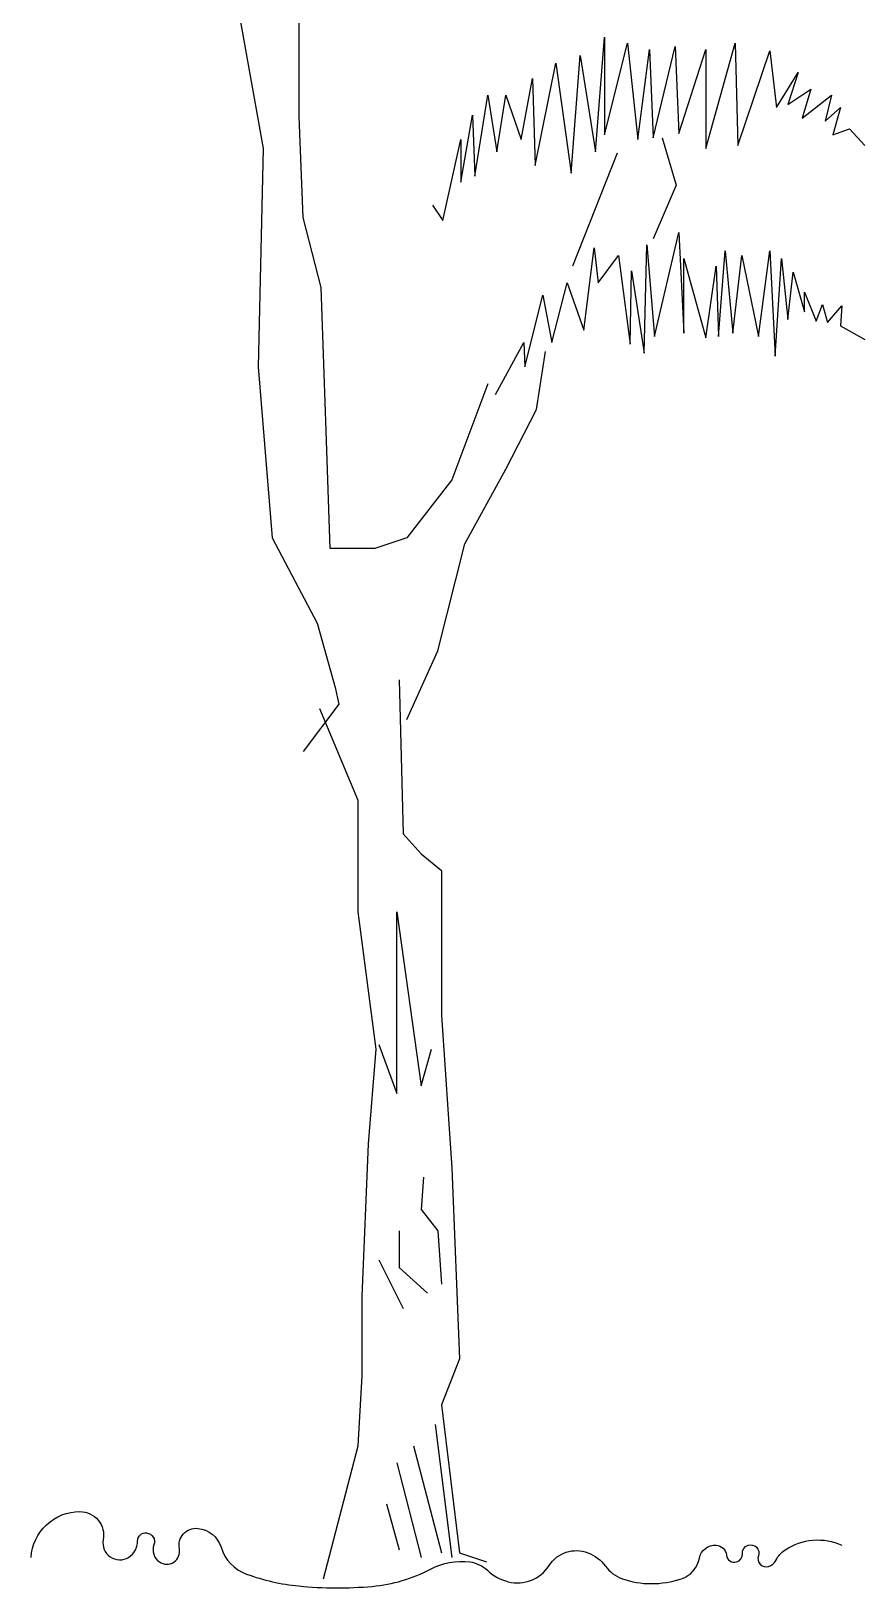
# Model space of a CAD drawing. Extents: x -3 to 3.8, y -0.02 to 9.14.
# Drawn here: x -0.926 to 1.116, y -0.023 to 3.792 of the extents above; entities that cross this region are included whole.
import ezdxf

# ---------------------------------------------------------------- set-up
doc = ezdxf.new("R2010")
doc.units = 0
doc.header["$LTSCALE"] = 100
doc.header["$MEASUREMENT"] = 0
doc.layers.add('P-ARVORE', color=2, linetype='CONTINUOUS')

msp = doc.modelspace()

# ---------------------------------------------------------------- linework, layer by layer
at = {"layer": 'P-ARVORE', "linetype": 'CONTINUOUS'}
for points in [[(0.192, 2.9278), (0.104, 2.6922), (-0.0059, 2.55), (-0.0845, 2.5239), (-0.1944, 2.5239), (-0.2039, 2.8119), (-0.2164, 3.1635), (-0.2604, 3.3355), (-0.2698, 3.5824), (-0.2698, 4.0275), (-0.2478, 4.2258), (-0.2918, 4.6821), (-0.3138, 4.9963), (-0.2384, 5.1684), (-0.1379, 5.5985)], [(-0.6437, 5.404), (-0.5777, 5.232), (-0.5903, 5.1684), (-0.4803, 4.9178), (-0.4583, 4.6559), (-0.4238, 4.5923), (-0.4238, 3.8704), (-0.3578, 3.5039), (-0.3704, 2.969), (-0.3358, 2.55), (-0.2259, 2.3406), (-0.1819, 2.1835), (-0.1724, 2.1423), (-0.2604, 2.0264)], [(0.0569, 3.3655), (0.0821, 3.3281), (0.126, 3.5263), (0.126, 3.4216), (0.1543, 3.5862), (0.1606, 3.4365), (0.192, 3.6348), (0.214, 3.4964), (0.236, 3.6348), (0.2737, 3.5263), (0.302, 3.6759), (0.3083, 3.4627), (0.3585, 3.7133), (0.3962, 3.444), (0.4182, 3.732), (0.4559, 3.4964), (0.4779, 3.7769), (0.4779, 3.5375), (0.5345, 3.762), (0.5596, 3.5263), (0.5879, 3.747), (0.5973, 3.5301), (0.6507, 3.7545), (0.6602, 3.5413), (0.7261, 3.747), (0.7261, 3.5039), (0.7984, 3.762), (0.8047, 3.5113), (0.8832, 3.7433), (0.8989, 3.6049), (0.9523, 3.6909), (0.9272, 3.6123), (0.9838, 3.6497), (0.9618, 3.5787), (1.034, 3.6348), (1.0183, 3.5712), (1.056, 3.6049), (1.0372, 3.5375), (1.078, 3.5525), (1.1157, 3.5113)], [(0.6193, 3.5301), (0.6539, 3.4141), (0.5973, 3.2832)], [(0.5093, 3.4926), (0.3994, 3.2159)], [(0.2109, 2.9017), (0.28, 3.0288), (0.2831, 2.969), (0.3271, 3.1448), (0.3491, 3.0288), (0.3868, 3.1747), (0.4277, 3.0588), (0.4528, 3.2607), (0.4622, 3.1747), (0.5125, 3.242), (0.5408, 3.0251), (0.5439, 3.2046), (0.5753, 3.0026), (0.5816, 3.2682), (0.6005, 3.0438), (0.6602, 3.2981), (0.6727, 3.0513), (0.6727, 3.2346), (0.7261, 3.04), (0.7513, 3.2159), (0.7575, 3.0438), (0.7733, 3.2533), (0.7921, 3.0513), (0.8141, 3.242), (0.8549, 3.0438), (0.8832, 3.2533), (0.8958, 2.9952), (0.9115, 3.2346), (0.9272, 3.0849), (0.9398, 3.2009), (0.9681, 3.1036), (0.9681, 3.1523), (0.9963, 3.0812), (1.012, 3.1223), (1.0246, 3.0775), (1.0592, 3.1186), (1.056, 3.07), (1.1157, 3.0363)], [(-0.0059, 2.1049), (0.0695, 2.2733), (0.1355, 2.5351), (0.236, 2.7184), (0.3114, 2.8642), (0.3334, 3.0064)], [(-0.0248, 2.2022), (-0.0153, 1.8244), (0.0286, 1.7758), (0.0789, 1.7346), (0.0789, 1.3793), (0.104, 1.0052), (0.1229, 0.5377), (0.0789, 0.4255), (0.1229, 0.0626), (0.1889, 0.0402)], [(-0.2101, -0.001), (-0.1253, 0.3245), (-0.1159, 0.4965), (-0.1159, 0.691), (-0.1002, 1.0651), (-0.0813, 1.297), (-0.1253, 1.6336), (-0.1253, 1.9067), (-0.2196, 2.1311)], [(-0.075, 1.3082), (-0.0311, 1.1885), (-0.0311, 1.6336), (0.0286, 1.2072), (0.0538, 1.297)], [(0.0349, 0.9828), (0.0286, 0.9042), (0.0695, 0.8519), (0.0789, 0.721)], [(-0.0248, 0.8519), (-0.0248, 0.7621), (0.0443, 0.6985)], [(-0.075, 0.7808), (-0.0153, 0.6611)], [(0.0632, 0.3768), (0.104, 0.0514)], [(0.0098, 0.3245), (0.0789, 0.0626)], [(-0.0311, 0.2833), (0.0286, 0.0514)], [(-0.0562, 0.1823), (-0.0248, 0.0701)]]:
    msp.add_lwpolyline(points, dxfattribs=at)
msp.add_lwpolyline([(-0.9265, 0.0514, -0.190875), (-0.8889, 0.1314, -0.191763), (-0.8071, 0.1636, -0.468804), (-0.7499, 0.0944, 0.649589), (-0.6877, 0.0514, 0.265537), (-0.6659, 0.091, -0.449251), (-0.6437, 0.1113, -0.489669), (-0.6256, 0.0822, 0.343151), (-0.6123, 0.0402, 0.673224), (-0.5634, 0.0724, -0.503438), (-0.518, 0.1225, -0.301958), (-0.4614, 0.0763, 0.234352), (-0.3987, 0.0103, 0.063408), (-0.2708, -0.0188, 0.046085), (-0.0908, -0.0197, 0.100668), (0.0518, 0.0226, -0.154971), (0.148, 0.0402, -0.159617), (0.191, 0.0198, 0.128721), (0.2423, -0.0084, 0.323497), (0.3424, 0.0314, -0.356579), (0.4371, 0.0626, -0.14246), (0.4801, 0.03, 0.148486), (0.5219, -0.001, 0.085811), (0.5922, -0.0131, 0.081217), (0.6664, -0.001, 0.271378), (0.7107, 0.0498, -0.378702), (0.7513, 0.0813, -0.366592), (0.7768, 0.0567, 0.470681), (0.8015, 0.0402, 0.350552), (0.8157, 0.0606, -0.345974), (0.8298, 0.0813, -0.619869), (0.855, 0.0552, 0.616274), (0.8801, 0.029, 0.205492), (0.8976, 0.0438, -0.131049), (0.9209, 0.0701, -0.126832), (0.9886, 0.0935, -0.126821), (1.0592, 0.0813)], format="xyb", dxfattribs=at)

doc.saveas('drawing.dxf')
